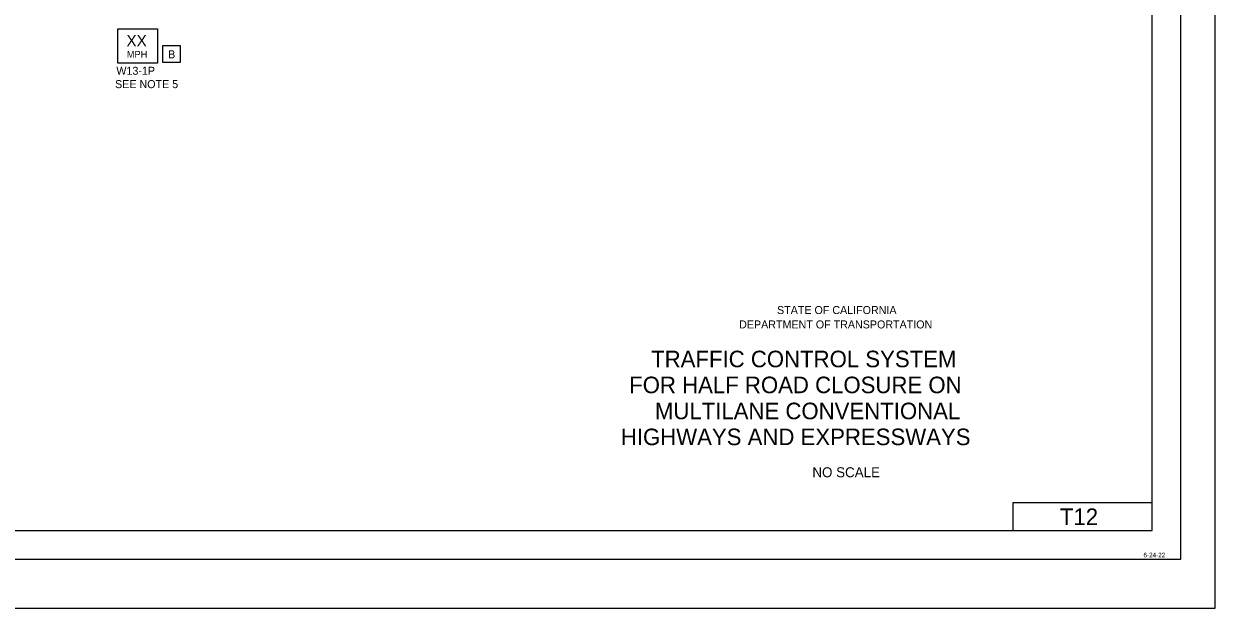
# Model space of a CAD drawing. Extents: x -893 to 867, y -474 to 712.
# Drawn here: x -176 to 867, y -474 to 38 of the extents above; entities that cross this region are included whole.
import ezdxf

# ---------------------------------------------------------------- set-up
doc = ezdxf.new("R2010")
doc.units = 0
for name, color, linetype in [('10 Sheet Format', 7, 'Continuous'), ('57 Undefined', 7, 'Continuous'), ('60 Nongeo Data', 7, 'Continuous')]:
    doc.layers.add(name, color=color, linetype=linetype)

msp = doc.modelspace()

# ---------------------------------------------------------------- linework, layer by layer
at = {"layer": '10 Sheet Format'}
for p, q in [((836.5, -431), (836.5, 669)), ((811.5, -406), (811.5, 644)), ((811.5, -381.9), (689.5, -381.9)), ((689.5, -381.9), (689.5, -406)), ((-813.5, -406), (811.5, -406)), ((-863.5, -431), (836.5, -431))]:
    msp.add_line(p, q, dxfattribs=at)
for points in [[(-893.5, -474), (866.5, -474), (866.5, 712), (-893.5, 712)], [(-863.5, -431), (836.5, -431), (836.5, 669), (-863.5, 669)]]:
    msp.add_lwpolyline(points, close=True, dxfattribs=at)
at = {"layer": '57 Undefined'}
msp.add_lwpolyline([(-54.1, 3.6), (-54.1, 18.6), (-39.1, 18.6), (-39.1, 3.6)], close=True, dxfattribs=at)
at = {"layer": '60 Nongeo Data'}
for p, q in [((-93.5, 33.1), (-58.8, 33.1)), ((-93.5, 3.1), (-93.5, 33.1)), ((-58.8, 33.1), (-58.8, 3.1)), ((-58.8, 3.1), (-93.5, 3.1))]:
    msp.add_line(p, q, dxfattribs=at)

# ---------------------------------------------------------------- texts
at = {"layer": '10 Sheet Format'}
for s, height, p in [('STATE OF CALIFORNIA', 7, (483.2, -216.5)), ('STATE OF CALIFORNIA', 7, (483.2, -216.5)), ('DEPARTMENT OF TRANSPORTATION', 7, (450, -229.1)), ('DEPARTMENT OF TRANSPORTATION', 7, (450, -229.1)), ('TRAFFIC CONTROL SYSTEM', 14.5, (373, -263.1)), ('FOR HALF ROAD CLOSURE ON', 14.5, (353.8, -285.8)), ('MULTILANE CONVENTIONAL', 14.5, (376.3, -308.6)), ('HIGHWAYS AND EXPRESSWAYS', 14.5, (346.5, -331.3)), ('NO SCALE', 8.75, (514.1, -359.4)), ('6-24-22', 4, (803.8, -429.5))]:
    msp.add_text(s, height=height, dxfattribs=at).set_placement(p)
at = {"layer": '57 Undefined'}
for s, p in [('B', (-49.6, 7.4)), ('W13-1P', (-94.9, -7)), ('SEE NOTE 5', (-96, -18.7))]:
    msp.add_text(s, height=7, dxfattribs=at).set_placement(p)
at = {"layer": '60 Nongeo Data'}
for s, height, p in [('XX', 10, (-86.1, 17.8)), ('MPH', 6, (-85.7, 7.9)), ('T12', 14.5, (730.7, -401.2))]:
    msp.add_text(s, height=height, dxfattribs=at).set_placement(p)

doc.saveas('drawing.dxf')
